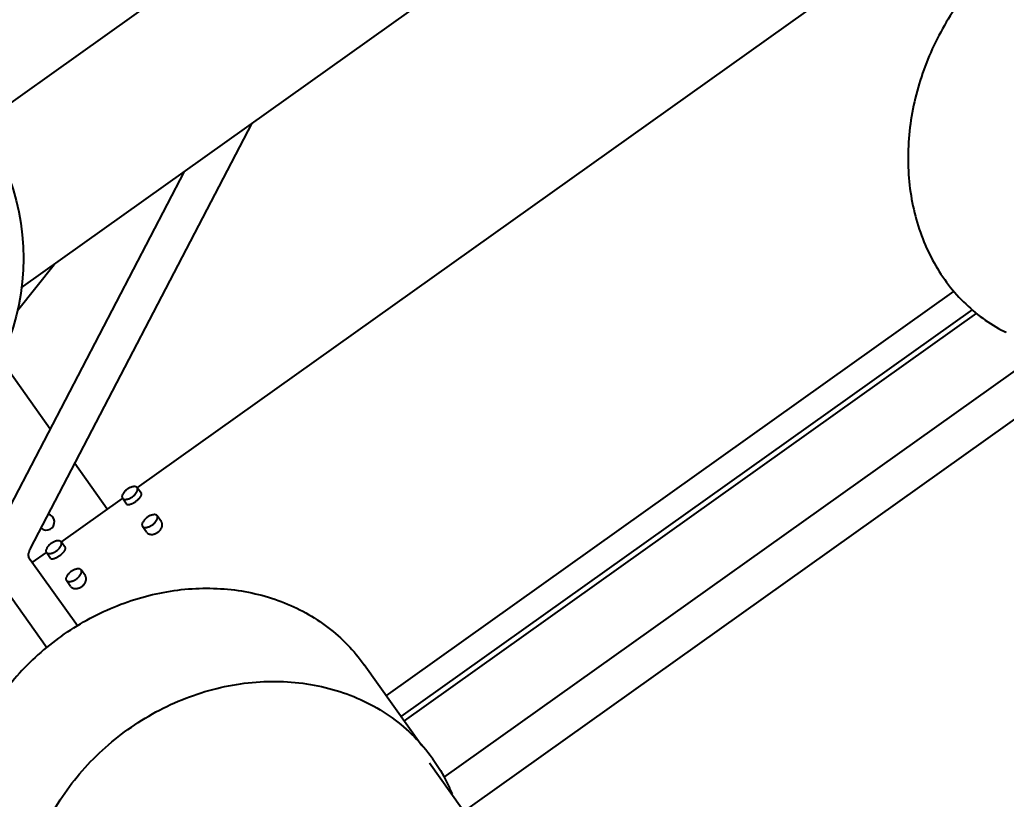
# Model space of a CAD drawing. Header units: feet. Extents: x 2321988 to 2329858, y 6722724 to 6730499.
# Drawn here: x 2326120.826 to 2326124.395, y 6726912.306 to 6726915.127 of the extents above; entities that cross this region are included whole.
import ezdxf

# ---------------------------------------------------------------- set-up
doc = ezdxf.new("R2010")
doc.units = ezdxf.units.FT
doc.header["$MEASUREMENT"] = 0
doc.header["$PDSIZE"] = 5
doc.layers.add('BESS Dimensions', color=3, linetype='Continuous')
doc.layers.add('C-BESS-EQUIPMENT', color=255, linetype='Continuous')
doc.styles.add('TG_DIMS', font='arial.ttf')
doc.dimstyles.new('TG-PROPOSED-ANNO', dxfattribs={"dimtxt": 0.1, "dimasz": 0.1, "dimexe": 0.05, "dimexo": 0.05, "dimgap": 0.02, "dimtad": 0, "dimtih": 1, "dimtoh": 1, "dimdsep": 46, "dimtxsty": 'TG_DIMS', "dimcen": 0, "dimclrd": 256, "dimclre": 256, "dimclrt": 256, "dimaunit": 1, "dimadec": 6, "dimazin": 2, "dimtfac": 1, "dimtofl": 0, "dimtmove": 1, "dimatfit": 3, "dimfxl": 1, "dimtolj": 1, "dimtzin": 0, "dimarcsym": 0})

# ---------------------------------------------------------------- blocks, each defined once
blk = doc.blocks.new('Midpoint Site Plan$0$141KV BREAKER')
at = {"linetype": 'Continuous'}
for p, q in [((-22.714, 30.155), (-19.181, 30.155)), ((-17.329, 28.964), (-9.34, 13.28)), ((-22.714, 28.518), (-19.181, 28.518)), ((-19.337, 28.518), (-19.337, 27.764)), ((-18.788, 28.221), (-9.34, 9.674)), ((-21.141, 27.764), (-20.827, 27.764)), ((-19.646, 27.764), (-19.331, 27.764)), ((-21.141, 26.976), (-20.827, 26.976)), ((-19.646, 26.976), (-19.331, 26.976)), ((-19.337, 26.976), (-19.337, 23.71)), ((-19.337, 24.521), (-16.903, 24.521)), ((-15.066, 24.521), (-11.308, 24.521)), ((-21.141, 23.71), (-20.827, 23.71)), ((-19.646, 23.71), (-19.331, 23.71)), ((-21.141, 22.922), (-20.827, 22.922)), ((-19.646, 22.922), (-19.331, 22.922)), ((-19.337, 22.922), (-19.337, -17.29)), ((-10.043, 22.691), (-9.34, 20.231)), ((-9.34, 21.988), (-9.34, -13.482)), ((-39.961, 19.526), (-36.431, 19.526)), ((-37.289, -12.545), (-37.289, 19.378)), ((-35.628, 19.359), (-31.308, 19.359)), ((-34.29, -11.147), (-34.29, 19.359)), ((-34.061, -11.095), (-34.061, 19.359)), ((-32.955, 19.359), (-32.955, -10.915))]:
    blk.add_line(p, q, dxfattribs=at)
blk.add_circle((-2.531, 29.336), 10.036, dxfattribs=at)
blk.add_arc((-18.251, 27), 0.354, 104.5042, 309.5418, dxfattribs=at)
for points, start_tangent, end_tangent in [([(-36.31, 39.373), (-35.108, 39.271), (-33.895, 38.967), (-32.732, 38.467), (-31.643, 37.781), (-30.649, 36.923), (-29.77, 35.911), (-29.026, 34.764), (-28.431, 33.507), (-27.997, 32.165), (-27.733, 30.765), (-27.644, 29.336)], (0.99999, -0.004545), (0, -1)), ([(-22.668, 29.336), (-22.741, 30.639), (-22.962, 31.919), (-23.325, 33.155), (-23.825, 34.325), (-24.453, 35.41), (-25.198, 36.391), (-26.048, 37.252), (-26.988, 37.977), (-28.002, 38.554), (-29.072, 38.974), (-30.18, 39.228), (-31.308, 39.314)], (0, 1), (-1, 0)), ([(-27.644, 29.336), (-27.733, 27.908), (-27.997, 26.508), (-28.431, 25.166), (-29.026, 23.909), (-29.77, 22.763), (-30.648, 21.751), (-31.641, 20.893), (-32.73, 20.207), (-33.893, 19.706), (-35.105, 19.402), (-36.31, 19.3)], (0, -1), (-0.99999, -0.004549)), ([(-22.668, 29.336), (-22.741, 28.034), (-22.962, 26.754), (-23.325, 25.518), (-23.825, 24.348), (-24.453, 23.262), (-25.198, 22.281), (-26.048, 21.421), (-26.988, 20.696), (-28.002, 20.118), (-29.072, 19.699), (-30.18, 19.444), (-31.308, 19.359)], (0, -1), (-1, 0)), ([(-19.181, 28.518), (-19.028, 28.489), (-18.913, 28.405), (-18.788, 28.221)], (1, 0), (0.453895, -0.891055)), ([(-21.141, 27.764), (-21.181, 27.759), (-21.22, 27.747), (-21.258, 27.727), (-21.294, 27.699), (-21.327, 27.665), (-21.356, 27.625), (-21.381, 27.58), (-21.4, 27.53), (-21.414, 27.478), (-21.423, 27.425), (-21.426, 27.37), (-21.423, 27.315), (-21.414, 27.261), (-21.4, 27.209), (-21.38, 27.16), (-21.356, 27.115), (-21.327, 27.075), (-21.294, 27.041), (-21.258, 27.013), (-21.22, 26.993), (-21.181, 26.981), (-21.141, 26.976)], (-1, 0), (1, 0)), ([(-20.827, 27.764), (-20.858, 27.759), (-20.888, 27.744), (-20.916, 27.721), (-20.943, 27.688), (-20.966, 27.648), (-20.986, 27.601), (-21.002, 27.549), (-21.014, 27.492), (-21.021, 27.432), (-21.024, 27.37), (-21.021, 27.308), (-21.014, 27.248), (-21.002, 27.191), (-20.986, 27.139), (-20.966, 27.092), (-20.943, 27.052), (-20.916, 27.019), (-20.888, 26.996), (-20.858, 26.981), (-20.827, 26.976)], (-1, 0), (1, 0)), ([(-20.827, 26.976), (-20.796, 26.981), (-20.766, 26.996), (-20.738, 27.019), (-20.711, 27.052), (-20.688, 27.092), (-20.668, 27.139), (-20.652, 27.191), (-20.64, 27.248), (-20.633, 27.308), (-20.63, 27.37), (-20.633, 27.432), (-20.64, 27.492), (-20.652, 27.549), (-20.668, 27.601), (-20.688, 27.648), (-20.711, 27.688), (-20.738, 27.721), (-20.766, 27.744), (-20.796, 27.759), (-20.827, 27.764)], (1, 0), (-1, 0)), ([(-19.646, 27.764), (-19.663, 27.759), (-19.681, 27.747), (-19.698, 27.727), (-19.714, 27.7), (-19.729, 27.666), (-19.743, 27.627), (-19.754, 27.582), (-19.764, 27.533), (-19.771, 27.48), (-19.775, 27.426), (-19.776, 27.37), (-19.775, 27.314), (-19.771, 27.26), (-19.764, 27.207), (-19.754, 27.158), (-19.743, 27.113), (-19.729, 27.074), (-19.714, 27.04), (-19.698, 27.013), (-19.681, 26.993), (-19.663, 26.98), (-19.646, 26.976)], (-1, 0), (1, 0)), ([(-19.331, 27.764), (-19.362, 27.759), (-19.392, 27.744), (-19.421, 27.721), (-19.447, 27.688), (-19.47, 27.648), (-19.49, 27.601), (-19.507, 27.549), (-19.518, 27.492), (-19.526, 27.432), (-19.528, 27.37), (-19.526, 27.308), (-19.518, 27.248), (-19.507, 27.191), (-19.49, 27.139), (-19.47, 27.092), (-19.447, 27.052), (-19.421, 27.019), (-19.392, 26.996), (-19.362, 26.981), (-19.331, 26.976)], (-1, 0), (1, 0)), ([(-19.331, 26.976), (-19.301, 26.981), (-19.27, 26.996), (-19.242, 27.019), (-19.216, 27.052), (-19.192, 27.092), (-19.172, 27.139), (-19.156, 27.191), (-19.144, 27.248), (-19.137, 27.308), (-19.134, 27.37), (-19.137, 27.432), (-19.144, 27.492), (-19.156, 27.549), (-19.172, 27.601), (-19.192, 27.648), (-19.216, 27.688), (-19.242, 27.721), (-19.27, 27.744), (-19.301, 27.759), (-19.331, 27.764)], (1, 0), (-1, 0)), ([(-21.141, 23.71), (-21.181, 23.706), (-21.22, 23.693), (-21.258, 23.673), (-21.294, 23.645), (-21.327, 23.611), (-21.356, 23.571), (-21.381, 23.526), (-21.4, 23.476), (-21.414, 23.425), (-21.423, 23.371), (-21.426, 23.316), (-21.423, 23.261), (-21.414, 23.207), (-21.4, 23.156), (-21.38, 23.106), (-21.356, 23.061), (-21.327, 23.021), (-21.294, 22.987), (-21.258, 22.959), (-21.22, 22.939), (-21.181, 22.927), (-21.141, 22.922)], (-1, 0), (1, 0)), ([(-20.827, 23.71), (-20.858, 23.705), (-20.888, 23.69), (-20.916, 23.667), (-20.943, 23.634), (-20.966, 23.594), (-20.986, 23.547), (-21.002, 23.495), (-21.014, 23.438), (-21.021, 23.378), (-21.024, 23.316), (-21.021, 23.254), (-21.014, 23.194), (-21.002, 23.137), (-20.986, 23.085), (-20.966, 23.038), (-20.943, 22.998), (-20.916, 22.965), (-20.888, 22.942), (-20.858, 22.927), (-20.827, 22.922)], (-1, 0), (1, 0)), ([(-20.827, 22.922), (-20.796, 22.927), (-20.766, 22.942), (-20.738, 22.965), (-20.711, 22.998), (-20.688, 23.038), (-20.668, 23.085), (-20.652, 23.137), (-20.64, 23.194), (-20.633, 23.254), (-20.63, 23.316), (-20.633, 23.378), (-20.64, 23.438), (-20.652, 23.495), (-20.668, 23.547), (-20.688, 23.594), (-20.711, 23.634), (-20.738, 23.667), (-20.766, 23.69), (-20.796, 23.705), (-20.827, 23.71)], (1, 0), (-1, 0)), ([(-19.646, 23.71), (-19.663, 23.706), (-19.681, 23.693), (-19.698, 23.673), (-19.714, 23.646), (-19.729, 23.612), (-19.743, 23.573), (-19.754, 23.528), (-19.764, 23.479), (-19.771, 23.426), (-19.775, 23.372), (-19.776, 23.316), (-19.775, 23.26), (-19.771, 23.206), (-19.764, 23.154), (-19.754, 23.104), (-19.743, 23.059), (-19.729, 23.02), (-19.714, 22.986), (-19.698, 22.959), (-19.681, 22.939), (-19.663, 22.927), (-19.646, 22.922)], (-1, 0), (1, 0)), ([(-19.331, 23.71), (-19.362, 23.705), (-19.392, 23.69), (-19.421, 23.667), (-19.447, 23.634), (-19.47, 23.594), (-19.49, 23.547), (-19.507, 23.495), (-19.518, 23.438), (-19.526, 23.378), (-19.528, 23.316), (-19.526, 23.254), (-19.518, 23.194), (-19.507, 23.137), (-19.49, 23.085), (-19.47, 23.038), (-19.447, 22.998), (-19.421, 22.965), (-19.392, 22.942), (-19.362, 22.927), (-19.331, 22.922)], (-1, 0), (1, 0)), ([(-19.331, 22.922), (-19.301, 22.927), (-19.27, 22.942), (-19.242, 22.965), (-19.216, 22.998), (-19.192, 23.038), (-19.172, 23.085), (-19.156, 23.137), (-19.144, 23.194), (-19.137, 23.254), (-19.134, 23.316), (-19.137, 23.378), (-19.144, 23.438), (-19.156, 23.495), (-19.172, 23.547), (-19.192, 23.594), (-19.216, 23.634), (-19.242, 23.667), (-19.27, 23.69), (-19.301, 23.705), (-19.331, 23.71)], (1, 0), (-1, 0)), ([(-36.31, 19.3), (-36.343, 19.3), (-37.581, 19.402), (-38.083, 19.502)], (-0.99999, -0.004549), (-0.973419, 0.229033)), ([(-22.378, -20.505), (-22.62, -19.247), (-23.006, -18.011), (-23.529, -16.817), (-24.181, -15.686), (-24.949, -14.638), (-25.821, -13.69), (-26.783, -12.859), (-27.816, -12.159), (-28.905, -11.601), (-30.029, -11.196), (-31.171, -10.95), (-32.309, -10.867), (-33.426, -10.95), (-34.502, -11.196), (-35.518, -11.601), (-35.731, -11.711)], (-0.132788, 0.991144), (-0.881404, -0.472363))]:
    blk.add_spline(points, degree=3, dxfattribs=dict(at, start_tangent=start_tangent, end_tangent=end_tangent))
blk = doc.blocks.new('*D109')
at = {"layer": 'BESS Dimensions', "lineweight": -2, "transparency": 16777216}
for p, q in [((2326125.1693, 6727002.8662), (2326110.2842, 6727023.7584)), ((2326105.0412, 6727013.8836), (2326040.7778, 6726968.0974)), ((2325956.6732, 6726908.1749), (2326020.9365, 6726953.961)), ((2325960.5127, 6726885.5523), (2325945.6276, 6726906.4444))]:
    blk.add_line(p, q, dxfattribs=at)
at = {"layer": 'BESS Dimensions', "transparency": 16777216}
for points in [[(2326104.0741, 6727015.241), (2326106.0083, 6727012.5262), (2326113.1855, 6727019.6862)], [(2325955.7061, 6726909.5323), (2325957.6403, 6726906.8175), (2325948.5289, 6726902.3723)]]:
    blk.add_solid(points, dxfattribs=at)
at = {"layer": 'Defpoints', "color": 0, "transparency": 16777216}
for p in [(2326128.0706, 6726998.7941), (2325948.5289, 6726902.3723), (2325963.414, 6726881.4801)]:
    blk.add_point(p, dxfattribs=at)
at = {"layer": 'BESS Dimensions', "transparency": 16777216, "insert": (2326030.8572, 6726961.0292), "char_height": 10, "attachment_point": 5, "style": 'TG_DIMS'}
blk.add_mtext("\\A1;202.17'", dxfattribs=at)

msp = doc.modelspace()

# ---------------------------------------------------------------- linework, layer by layer
at = {"layer": 'C-BESS-EQUIPMENT'}
msp.add_lwpolyline([(2325996.5737, 6726826.3218), (2326168.0101, 6726948.4662)], dxfattribs=at)
msp.add_lwpolyline([(2326117.3394, 6726916.6146), (2326122.6332, 6726920.3863), (2326126.4049, 6726915.0925), (2326121.1111, 6726911.3208)], close=True, dxfattribs=at)

# ---------------------------------------------------------------- block references
at = {"layer": 'C-BESS-EQUIPMENT', "xscale": 0.08333333333333331, "yscale": 0.08333333333333331, "zscale": 0.08333333333333331, "rotation": 125.4687976106775}
msp.add_blockref('Midpoint Site Plan$0$141KV BREAKER', (2326121.8721, 6726915.8536), dxfattribs=at)

# ---------------------------------------------------------------- dimensions: what is measured, and where the dimension line sits
at = {"layer": 'BESS Dimensions'}
dim = msp.add_aligned_dim(p1=(2326128.0706, 6726998.7941), p2=(2325963.414, 6726881.4801), distance=-25.6525, dimstyle='TG-PROPOSED-ANNO', override={"dimscale": 50, "dimpost": "'"}, dxfattribs=at)
dim.commit()
dim.dimension.update_dxf_attribs({"geometry": '*D109', "text_midpoint": (2326030.8572, 6726961.0292)})

doc.saveas('drawing.dxf')
